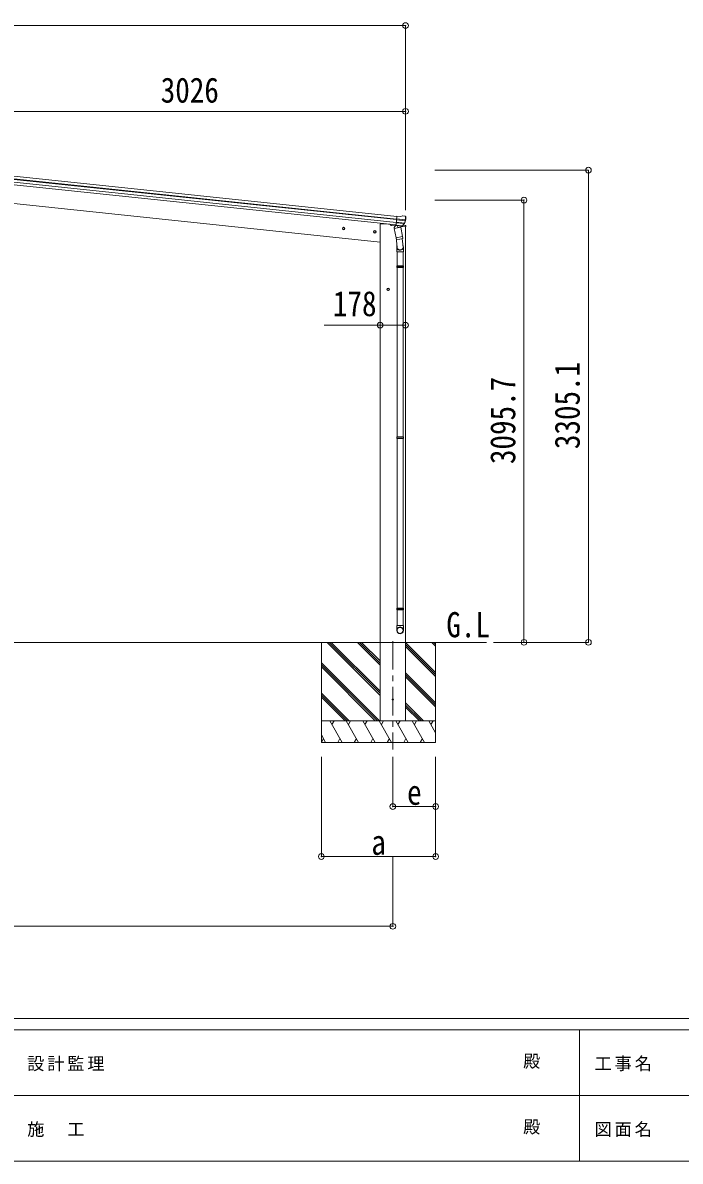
# Model space of a CAD drawing. Units: millimetres at full size, sheet at 1:40. Extents: x -11243 to 11243, y -7760 to 7760.
# Drawn here: x -4494 to 107, y -7760 to 209 of the extents above; entities that cross this region are included whole.
import ezdxf
from ezdxf.enums import TextEntityAlignment as Align

# ---------------------------------------------------------------- set-up
doc = ezdxf.new("R2010")
doc.units = ezdxf.units.MM
doc.header["$LTSCALE"] = 40
doc.header["$PDMODE"] = 32
doc.header["$PDSIZE"] = 40
doc.linetypes.add('CHAIN1', pattern=[8, 5, -1, 1, -1])
for name, color, linetype, lineweight in [('0-0_0', 7, 'Continuous', 9), ('0-1_本体', 5, 'CHAIN1', 9), ('0-3_ELV2', 4, 'Continuous', 9), ('0-6_OTH_LINE', 6, 'Continuous', 9), ('0-9_OUTLINE', 7, 'Continuous', 9), ('F-0_240', 7, 'Continuous', 9)]:
    doc.layers.add(name, color=color, linetype=linetype, lineweight=lineweight)
doc.layers.add('0-7_SHAPE', color=7, linetype='Continuous')
doc.styles.add('ＭＳ ゴシック', font='')
doc.styles.get('ＭＳ ゴシック').set_extended_font_data('MS Gothic')

msp = doc.modelspace()

# ---------------------------------------------------------------- linework, layer by layer
at = {"layer": '0-0_0'}
for p, q in [((-7706, -4127.72), (-1249.54, -4127.72)), ((-2404.8, -4127.72), (-2404.8, -4827.72)), ((-1993.8, -4498.73), (-2364.82, -4127.72)), ((-1993.8, -4484.59), (-2350.68, -4127.72)), ((-1993.8, -4470.45), (-2336.53, -4127.72)), ((-1993.8, -4286.6), (-2152.69, -4127.72)), ((-1993.8, -4272.46), (-2138.54, -4127.72)), ((-1993.8, -4258.32), (-2124.4, -4127.72)), ((-1604.8, -4338.95), (-1815.8, -4127.95)), ((-1604.8, -4353.09), (-1815.8, -4142.1)), ((-1604.8, -4155.1), (-1632.19, -4127.72)), ((-1604.8, -4140.96), (-1618.04, -4127.72)), ((-1604.8, -4127.72), (-1604.8, -4827.72)), ((-1604.8, -4367.24), (-1815.8, -4156.24)), ((-1998.66, -4677.72), (-2404.8, -4271.58)), ((-2012.81, -4677.72), (-2404.8, -4285.73)), ((-2026.95, -4677.72), (-2404.8, -4299.87)), ((-1604.8, -4551.08), (-1815.8, -4340.08)), ((-1604.8, -4565.22), (-1815.8, -4354.23)), ((-1604.8, -4579.37), (-1815.8, -4368.37)), ((-2210.8, -4677.72), (-2404.8, -4483.72)), ((-2224.94, -4677.72), (-2404.8, -4497.86)), ((-2239.08, -4677.72), (-2404.8, -4512)), ((-1690.3, -4677.72), (-1815.8, -4552.22)), ((-1704.44, -4677.72), (-1815.8, -4566.36)), ((-1718.58, -4677.72), (-1815.8, -4580.5)), ((-2404.8, -4677.72), (-1604.8, -4677.72)), ((-2259.42, -4827.72), (-2346.02, -4677.72)), ((-2331.02, -4703.7), (-2316.02, -4677.72)), ((-2143.95, -4827.72), (-2230.55, -4677.72)), ((-2200.55, -4677.72), (-2215.55, -4703.7)), ((-2028.48, -4827.72), (-2115.08, -4677.72)), ((-2100.08, -4703.7), (-2085.08, -4677.72)), ((-1913.01, -4827.72), (-1999.61, -4677.72)), ((-1984.61, -4703.7), (-1969.61, -4677.72)), ((-1797.54, -4827.72), (-1884.14, -4677.72)), ((-1869.14, -4703.71), (-1854.14, -4677.72)), ((-1682.07, -4827.72), (-1768.67, -4677.72)), ((-1753.67, -4703.71), (-1738.67, -4677.72)), ((-1604.8, -4761.55), (-1653.21, -4677.72)), ((-1638.2, -4703.7), (-1623.2, -4677.72)), ((-2374.89, -4827.72), (-2404.8, -4775.91)), ((-2389.89, -4801.74), (-2404.8, -4827.57)), ((-1604.8, -4827.72), (-2404.8, -4827.72)), ((-2274.42, -4801.74), (-2289.42, -4827.72)), ((-2158.95, -4801.74), (-2173.95, -4827.72)), ((-2043.48, -4801.74), (-2058.48, -4827.72)), ((-1928.01, -4801.74), (-1943.01, -4827.72)), ((-1812.54, -4801.74), (-1827.54, -4827.72)), ((-1697.07, -4801.74), (-1712.07, -4827.72))]:
    msp.add_line(p, q, dxfattribs=at)
at = {"layer": '0-1_本体'}
msp.add_line((-1904.8, -4118.73), (-1904.8, -4877.94), dxfattribs=at)
at = {"layer": '0-3_ELV2'}
for p, q in [((-1878.13, -1168.79), (-4782.3, -863.55)), ((-1877.7, -1164.61), (-4781.86, -859.37)), ((-1875.71, -1145.72), (-4779.87, -840.48)), ((-4786.14, -900.15), (-1881.98, -1205.39)), ((-1880.23, -1188.65), (-4784.39, -883.41)), ((-4806.72, -1029.71), (-1993.8, -1325.36)), ((-1882.29, -1208.28), (-1875.5, -1143.73)), ((-1825.3, -1196.86), (-1880.48, -1191.06)), ((-1822.98, -1192.59), (-1880.01, -1186.6)), ((-1818.67, -1176.38), (-1878.28, -1170.11)), ((-1877.66, -1164.26), (-1817.92, -1170.54)), ((-1848.98, -1146.52), (-1875.5, -1143.73)), ((-1837.12, -1211.3), (-1824.08, -1195.36)), ((-1821.41, -1143.38), (-1821.41, -1143.38)), ((-1818.05, -1145.21), (-1818.05, -1145.2)), ((-1818.05, -1145.21), (-1814.55, -1149.53)), ((-1814.55, -1149.53), (-1813.86, -1150.39)), ((-1813.27, -1154.29), (-1813.19, -1152.42)), ((-2256.17, -1234.19), (-2255.39, -1226.72)), ((-2250.1, -1238.6), (-2256.17, -1234.19)), ((-2255.39, -1226.72), (-2248.53, -1223.67)), ((-2248.53, -1223.67), (-2242.46, -1228.08)), ((-2037.38, -1257.18), (-2036.59, -1249.72)), ((-2031.3, -1261.59), (-2037.38, -1257.18)), ((-2036.59, -1249.72), (-2029.74, -1246.67)), ((-2029.74, -1246.67), (-2023.66, -1251.08)), ((-1993.8, -4677.72), (-1993.8, -1198.72)), ((-1993.8, -1198.72), (-1951.3, -1198.72)), ((-1951.3, -1198.72), (-1920.45, -1201.97)), ((-1920.53, -1201.34), (-1920.11, -1204.57)), ((-1886.41, -1211.96), (-1915.67, -1208.89)), ((-1882.29, -1208.28), (-1872.34, -1209.33)), ((-1838.89, -1212.62), (-1882.26, -1208.06)), ((-1878.74, -1208.75), (-1880.31, -1208.58)), ((-1841.2, -1212.69), (-1878.74, -1208.75)), ((-1872.34, -1209.33), (-1872.09, -1209.45)), ((-1872.09, -1209.45), (-1846.76, -1212.11)), ((-1846.76, -1212.11), (-1846.49, -1212.04)), ((-1846.49, -1212.04), (-1838.79, -1212.85)), ((-1812.66, -1219.71), (-1846.39, -1216.17)), ((-1839.64, -1212.86), (-1841.2, -1212.69)), ((-1836.18, -1211.94), (-1822.49, -1196.18)), ((-1833.07, -1208.52), (-1816.22, -1210.29)), ((-1815.8, -4677.72), (-1815.8, -1219.38)), ((-1813.56, -1212.88), (-1812.66, -1219.71)), ((-1943.8, -1653.52), (-1937.3, -1649.77)), ((-1937.3, -1649.77), (-1930.8, -1653.52)), ((-1930.8, -1661.03), (-1937.3, -1664.78)), ((-1930.8, -1653.52), (-1930.8, -1661.03))]:
    msp.add_line(p, q, dxfattribs=at)
for points in [[(-1848.98, -1146.52), (-1836.19, -1142.11), (-1836.19, -1142.11)], [(-1834.9, -1141.96), (-1834.9, -1141.96), (-1821.41, -1143.38)], [(-2242.46, -1228.08), (-2243.24, -1235.55), (-2250.1, -1238.6)], [(-2023.66, -1251.08), (-2024.45, -1258.54), (-2031.3, -1261.59)], [(-1937.3, -1664.78), (-1943.8, -1661.03), (-1943.8, -1653.52)]]:
    msp.add_lwpolyline(points, dxfattribs=at)
for centre, radius in [((-2249.32, -1231.13), 8.5), ((-2249.32, -1231.13), 7.7), ((-2249.32, -1231.13), 6.5), ((-2030.52, -1254.13), 8.5), ((-2030.52, -1254.13), 7.7), ((-2030.52, -1254.13), 6.5), ((-1937.3, -1657.27), 8.5), ((-1937.3, -1657.27), 7.7), ((-1937.3, -1657.27), 6.5), ((-1904.8, -4527.72), 4.5)]:
    msp.add_circle(centre, radius, dxfattribs=at)
for centre, radius, start, end in [((-1835.21, -1144.95), 3, 84.02369, 108.97631), ((-1826.4, -1193.46), 3, 320.69111, 342.20009), ((-2014.16, -1133.18), 200.2, 342.20009, 347.53883), ((-1824.75, -1194.21), 3, 319, 342.13916), ((-2014.16, -1133.18), 202, 342.13916, 354), ((-1821.94, -1148.35), 5, 39.04426, 83.95574), ((-1818.77, -1177.72), 1.35, 83.1605, 85.91927), ((-1815.9, -1176.74), 2.74, 167.02151, 172.43412), ((-1773.2, -1177.88), 45.32, 170.67122, 173.64518), ((-2007.09, -1135.23), 192.44, 349.4271, 354.57578), ((-1915.15, -1203.91), 5, 187.5, 264), ((-1880.25, -1208.08), 0.5, 228.73754, 264), ((-1839.59, -1212.36), 0.5, 264, 299.26246), ((-1838.44, -1209.97), 2.99, 273.2717, 319.00739), ((-1816.53, -1213.27), 3, 7.5, 84)]:
    msp.add_arc(centre, radius, start, end, dxfattribs=at)
for centre, major_axis, ratio, start_param, end_param in [((-2016.47, -1155.13), (20.92, 199.05), 0.994373, 1.5554317, 1.5718064), ((-2016.47, -1155.13), (20.92, 199.05), 0.994373, 4.7113789, 4.7277536), ((-1815.4, -1153.44), (0.38, 5.97), 0.020485, 0.671432, 1.5691306), ((-1819.73, -1147.9), (5.48, -2.51), 0.24881, 0.460585, 0.4641038), ((-1816.19, -1152.27), (-1.9, 2.34), 0.995767, 3.9859716, 4.712389), ((-1838.57, -1209.64), (0.51, 2.96), 0.642905, 3.2459383, 4.203928), ((-1838.49, -1209.86), (1.1, -2.8), 0.997631, 5.8041905, 5.8929484), ((-1838.53, -1209.74), (3.02, -2.79), 0.650902, 5.2561448, 5.3289554), ((-1836.14, -1209.89), (1.71, 2.84), 0.040856, 2.1135035, 2.1416249)]:
    msp.add_ellipse(centre, major_axis=major_axis, ratio=ratio, start_param=start_param, end_param=end_param, dxfattribs=at)
at = {"layer": '0-6_OTH_LINE'}
for p, q in [((-1815.8, 189.33), (-7884, 189.33)), ((-1815.8, 189.33), (-1815.8, -1101.75)), ((-1815.8, -410.67), (-4841.9, -410.67)), ((-535.68, -822.62), (-1609.91, -822.62)), ((-535.68, -822.62), (-535.68, -4127.72)), ((-986.68, -1032.02), (-1609.91, -1032.02)), ((-986.68, -1032.02), (-986.68, -4127.72)), ((-1993.8, -1907.27), (-1815.8, -1907.27)), ((-986.68, -4127.72), (-1199.54, -4127.72)), ((-535.68, -4127.72), (-1199.54, -4127.72)), ((-2404.8, -5627.72), (-2404.8, -4928.72)), ((-1904.8, -5277.72), (-1904.8, -4928.72)), ((-1604.8, -5277.72), (-1604.8, -4928.72)), ((-1604.8, -5627.72), (-1604.8, -4928.72)), ((-1604.8, -5277.72), (-1904.8, -5277.72)), ((-1604.8, -5627.72), (-2404.8, -5627.72)), ((-1904.45, -6115.6), (-1904.45, -5627.72)), ((-7795.35, -6115.6), (-1904.45, -6115.6))]:
    msp.add_line(p, q, dxfattribs=at)
at = {"layer": '0-6_OTH_LINE', "lineweight": 18}
msp.add_line((-1993.8, -1907.27), (-2383.95, -1907.27), dxfattribs=at)
at = {"layer": '0-6_OTH_LINE'}
for p in [(-1815.8, 189.33), (-1815.8, -410.67), (-535.68, -822.62), (-986.68, -1032.02), (-1993.8, -1907.27), (-1815.8, -1907.27), (-986.68, -4127.72), (-535.68, -4127.72), (-1904.8, -5277.72), (-1604.8, -5277.72), (-2404.8, -5627.72), (-1604.8, -5627.72), (-1904.45, -6115.6)]:
    msp.add_point(p, dxfattribs=at)
at = {"layer": '0-9_OUTLINE'}
for p, q in [((-1894.5, -1230.35), (-1849.62, -1221.22)), ((-1881.14, -1296.01), (-1894.5, -1230.35)), ((-1883.05, -1206.89), (-1894.25, -1223.81)), ((-1894.25, -1223.81), (-1892.98, -1230.04)), ((-1882.12, -1206.7), (-1883.05, -1206.89)), ((-1839.64, -1212.86), (-1880.31, -1208.58)), ((-1872.6, -1209.78), (-1869.68, -1224.13)), ((-1843.46, -1215.02), (-1868.21, -1224.77)), ((-1851.8, -1218.3), (-1851.14, -1221.53)), ((-1849.62, -1221.22), (-1836.26, -1286.87)), ((-1843, -1213.16), (-1842.85, -1213.89)), ((-1881.58, -1293.87), (-1874.93, -1361.61)), ((-1881.14, -1296.01), (-1836.26, -1286.87)), ((-1881.13, -1296), (-1878.59, -1308.48)), ((-1835.33, -1301.48), (-1876.29, -1309.82)), ((-1838.67, -1302.16), (-1833.11, -1357.89)), ((-1833.78, -1299.12), (-1836.28, -1286.88)), ((-1834, -1300.52), (-1834, -1300.52)), ((-1876.96, -1360.39), (-1876.96, -1395.05)), ((-1876.96, -1395.05), (-1830.96, -1395.05)), ((-1874.96, -1395.05), (-1874.96, -1491.79)), ((-1832.96, -1395.05), (-1832.96, -1491.79)), ((-1830.96, -1395.05), (-1830.96, -1360.69)), ((-1876.96, -1493.79), (-1875.96, -1491.79)), ((-1876.96, -1493.79), (-1830.96, -1493.79)), ((-1876.96, -1493.79), (-1876.96, -1501.79)), ((-1876.96, -1501.79), (-1830.96, -1501.79)), ((-1876.96, -1501.79), (-1875.96, -1503.79)), ((-1875.96, -1491.79), (-1831.96, -1491.79)), ((-1875.96, -1503.79), (-1831.96, -1503.79)), ((-1874.96, -1503.79), (-1874.96, -2689.98)), ((-1832.96, -1503.79), (-1832.96, -2689.98)), ((-1830.96, -1493.79), (-1831.96, -1491.79)), ((-1876.96, -2691.98), (-1875.96, -2689.98)), ((-1876.96, -2691.98), (-1830.96, -2691.98)), ((-1876.96, -2691.98), (-1876.96, -2699.98)), ((-1876.96, -2699.98), (-1830.96, -2699.98)), ((-1876.96, -2699.98), (-1875.96, -2701.98)), ((-1875.96, -2689.98), (-1831.96, -2689.98)), ((-1875.96, -2701.98), (-1831.96, -2701.98)), ((-1874.96, -2701.98), (-1874.96, -3888.17)), ((-1832.96, -2701.98), (-1832.96, -3888.17)), ((-1830.96, -2691.98), (-1831.96, -2689.98)), ((-1876.96, -3890.17), (-1875.96, -3888.17)), ((-1876.96, -3890.17), (-1830.96, -3890.17)), ((-1876.96, -3890.17), (-1876.96, -3898.17)), ((-1876.96, -3898.17), (-1830.96, -3898.17)), ((-1876.96, -3898.17), (-1875.96, -3900.17)), ((-1875.96, -3888.17), (-1831.96, -3888.17)), ((-1875.96, -3900.17), (-1831.96, -3900.17)), ((-1874.96, -3900.17), (-1874.96, -4010.17)), ((-1832.96, -3900.17), (-1832.96, -4010.17)), ((-1830.96, -3890.17), (-1831.96, -3888.17)), ((-1876.96, -4044.31), (-1876.96, -4010.17)), ((-1876.96, -4010.17), (-1830.96, -4010.17)), ((-1830.96, -4044.31), (-1830.96, -4010.17))]:
    msp.add_line(p, q, dxfattribs=at)
for points in [[(-1830.96, -1493.79), (-1830.96, -1501.79), (-1831.96, -1503.79)], [(-1830.96, -2691.98), (-1830.96, -2699.98), (-1831.96, -2701.98)], [(-1830.96, -3890.17), (-1830.96, -3898.17), (-1831.96, -3900.17)]]:
    msp.add_lwpolyline(points, dxfattribs=at)
for centre, radius, start, end in [((-1880.25, -1208.08), 0.5, 228.73754, 264), ((-1873.19, -1209.94), 0.604, 15.29405, 86.90158), ((-1868.69, -1223.85), 1.03, 195.53431, 297.46103), ((-1843.83, -1214.09), 1, 291.5, 11.5), ((-1842.51, -1213.06), 0.5, 84, 191.5), ((-1839.59, -1212.36), 0.5, 264, 299.26246), ((-1876.69, -1307.86), 2, 198.03157, 281.5), ((-1835.73, -1299.52), 2, 281.5, 330.09038), ((-1835.69, -1299.55), 1.95, 330.02234, 12.45983), ((-1860.96, -1360.69), 30, 0, 2.54858)]:
    msp.add_arc(centre, radius, start, end, dxfattribs=at)
for centre, major_axis, ratio, start_param, end_param in [((-1853.96, -1360.39), (-23, 0), 0.996195, 5.9588909, 9.9444346), ((-1853.96, -1360.39), (-21, 0), 0.996195, 0.0583862, 3.2616355), ((-1853.96, -4042.56), (23, 0), 0.996195, 6.2831853, 9.424778), ((-1853.96, -4044.31), (23, 0), 0.996195, 6.2831853, 9.424778), ((-1853.96, -4044.31), (0, -23.43), 0.981806, 4.712389, 7.8539816)]:
    msp.add_ellipse(centre, major_axis=major_axis, ratio=ratio, start_param=start_param, end_param=end_param, dxfattribs=at)
msp.add_ellipse((-1853.96, -4044.31), major_axis=(-21, 0), ratio=0.996195, dxfattribs=at)
at = {"layer": 'F-0_240', "color": 5}
for p, q in [((-11242.74, -6760), (10677.26, -6760)), ((-11242.74, -6840), (7121.58, -6840)), ((-598.42, -6840), (-598.42, -7760)), ((-4598.42, -7300), (3601.58, -7300)), ((-11242.74, -7760), (10677.26, -7760))]:
    msp.add_line(p, q, dxfattribs=at)

# ---------------------------------------------------------------- texts
at = {"layer": '0-6_OTH_LINE', "color": 7, "style": 'ＭＳ ゴシック', "width": 0.85}
for s, p in [('3026', (-3528.85, -402.67)), ('178', (-2323.69, -1897.41)), ('e', (-1804.8, -5317.72)), ('a', (-2054.8, -5667.72))]:
    msp.add_text(s, height=176, dxfattribs=at).set_placement(p, align=Align.BOTTOM_LEFT)
for s, p in [('3305.1', (-543.68, -2775.17)), ('3095.7', (-994.68, -2879.87))]:
    msp.add_text(s, height=176, rotation=90, dxfattribs=at).set_placement(p, align=Align.BOTTOM_LEFT)
at = {"layer": '0-7_SHAPE', "style": 'ＭＳ ゴシック', "width": 0.85}
msp.add_text('G.L', height=176, dxfattribs=at).set_placement((-1530.22, -4144.92), align=Align.BOTTOM_LEFT)
at = {"layer": 'F-0_240', "style": 'ＭＳ ゴシック'}
for p in [(-992.7, -7130), (-992.7, -7590)]:
    msp.add_text('殿', height=87.98, dxfattribs=at).set_placement(p, align=Align.BOTTOM_LEFT)
at = {"layer": 'F-0_240', "char_height": 87.98, "attachment_point": 7, "style": 'ＭＳ ゴシック'}
for s, insert in [('\\T1.17;設計監理', (-4463.32, -7130)), ('\\T1.17;工事名', (-492.95, -7130)), ('\\T1.17;施\u3000工', (-4463.32, -7590)), ('\\T1.17;図面名', (-492.95, -7590))]:
    msp.add_mtext(s, dxfattribs=dict(at, insert=insert))

doc.saveas('drawing.dxf')
